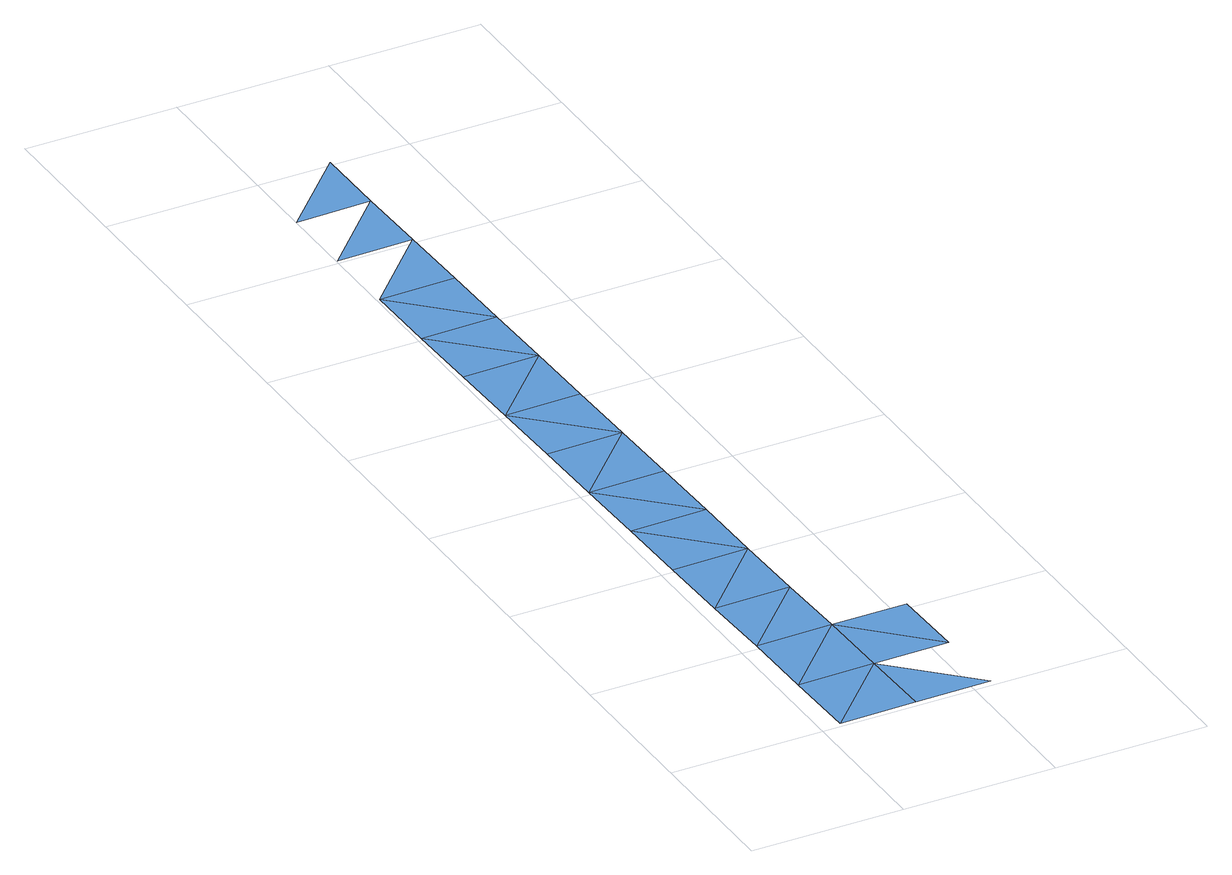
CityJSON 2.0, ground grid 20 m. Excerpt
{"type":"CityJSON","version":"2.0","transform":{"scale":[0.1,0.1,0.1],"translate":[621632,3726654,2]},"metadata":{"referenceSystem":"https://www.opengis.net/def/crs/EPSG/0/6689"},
"CityObjects":{
"waterbody1":{"type":"WaterBody","attributes":{"name":"福岡県津波浸水想定図","class":"1140","function":"2","WaterBodyTsunamiRiskAttribute.description":"1","WaterBodyTsunamiRiskAttribute.rank":"2"},"geometry":[{"type":"MultiSurface","lod":"1","boundaries":[[[0,1,2]],[[0,3,1]],[[4,5,6]],[[6,7,4]],[[4,7,8]],[[5,4,9]]]}]},
"waterbody2":{"type":"WaterBody","attributes":{"name":"福岡県津波浸水想定図","class":"1140","function":"2","WaterBodyTsunamiRiskAttribute.description":"1","WaterBodyTsunamiRiskAttribute.rank":"3"},"geometry":[{"type":"MultiSurface","lod":"1","boundaries":[[[10,11,2]],[[1,10,2]],[[11,12,13]],[[14,15,13]],[[3,16,1]],[[11,10,12]],[[17,7,18]],[[13,12,14]],[[7,17,8]],[[5,19,20]],[[20,19,21]],[[19,5,9]],[[22,23,21]],[[21,19,22]],[[24,25,23]],[[23,22,24]],[[26,25,27]],[[28,29,27]]]}]},
"waterbody3":{"type":"WaterBody","attributes":{"name":"福岡県津波浸水想定図","class":"1140","function":"2","WaterBodyTsunamiRiskAttribute.description":"1","WaterBodyTsunamiRiskAttribute.rank":"4"},"geometry":[{"type":"MultiSurface","lod":"1","boundaries":[[[15,14,18]],[[30,10,1]],[[14,17,18]],[[10,30,31]]]}]}
},
"vertices":[
[26,5,3],[124,107,3],[24,105,3],[126,7,3],[112,707,2],[10,805,2],[12,705,2],[14,605,2],[114,607,2],[110,807,2],
[122,207,3],[22,205,3],[120,307,2],[20,305,2],[118,407,2],[18,405,2],[226,9,2],[116,507,2],[16,505,2],[108,907,2],[8,905,2],[6,1005,2],[106,1007,2],[4,1105,2],[104,1107,2],[102,1207,2],[2,1205,2],[100,1307,2],[99,1406,2],[1,1305,2],
[224,109,2],[222,209,2]
]}
